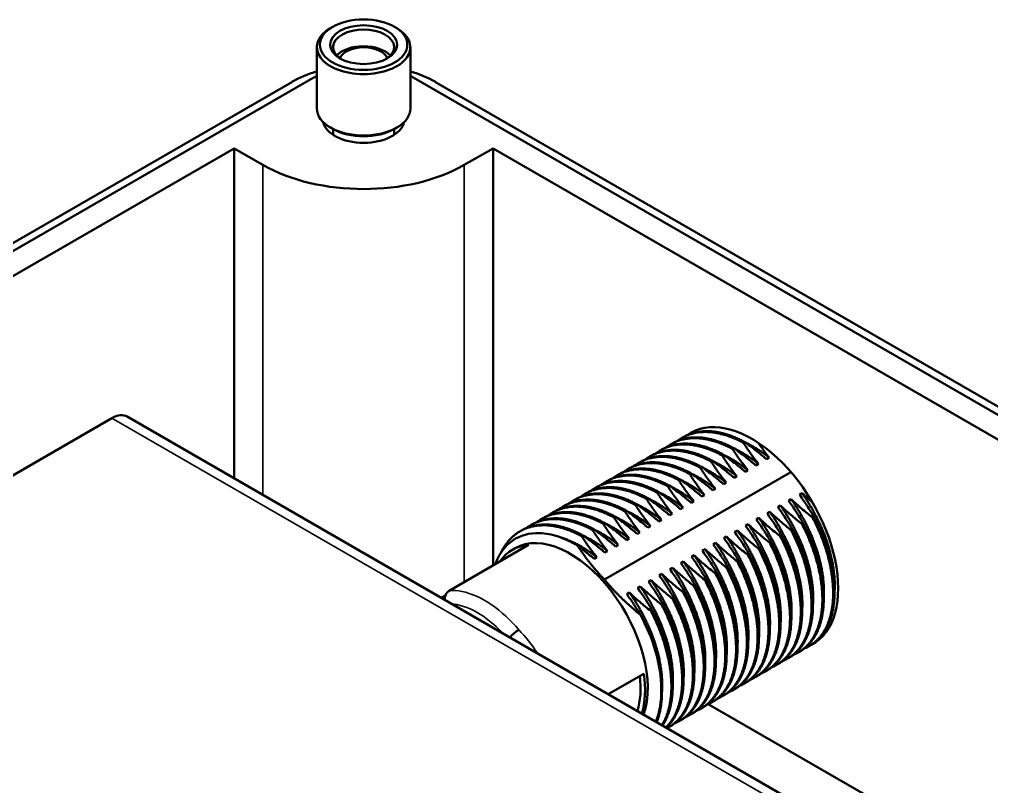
# Model space of a CAD drawing. Header units: millimetres. Extents: x -106 to 841, y -50 to 594.
# Drawn here: x 659.74 to 707.54, y 305.81 to 343.55 of the extents above; entities that cross this region are included whole.
import ezdxf

# ---------------------------------------------------------------- set-up
doc = ezdxf.new("R2010")
doc.units = ezdxf.units.MM
doc.layers.add('Visible (ISO)', color=7, linetype='Continuous', lineweight=50)
doc.layers.add('Visible Narrow (ISO)', color=7, linetype='Continuous', lineweight=35)

msp = doc.modelspace()

# ---------------------------------------------------------------- linework, layer by layer
at = {"layer": 'Visible (ISO)'}
for p, q in [((675.14, 343.188), (675.034, 343.127)), ((678.18, 343.188), (678.287, 343.127)), ((674.36, 342.188), (674.36, 339.167)), ((678.96, 342.188), (678.96, 339.167)), ((673.125, 340.473), (649.649, 326.92)), ((674.185, 340.677), (650.71, 327.124)), ((737.544, 306.955), (679.135, 340.677)), ((737.906, 307.154), (680.196, 340.473)), ((675.14, 338.167), (675.034, 338.228)), ((675.16, 337.872), (675.16, 338.155)), ((678.16, 337.872), (678.16, 338.155)), ((678.18, 338.167), (678.287, 338.228)), ((651.771, 326.511), (670.296, 337.207)), ((670.296, 337.207), (671.71, 336.391)), ((670.296, 337.207), (670.296, 320.976)), ((681.61, 336.391), (683.024, 337.207)), ((683.024, 337.207), (736.764, 306.18)), ((683.024, 337.207), (683.024, 316.69)), ((664.286, 323.939), (606.657, 290.667)), ((665.036, 324.014), (714.533, 295.436)), ((691.842, 322.69), (691.776, 322.652)), ((692.372, 322.997), (692.306, 322.958)), ((695.335, 322.72), (695.402, 322.758)), ((691.312, 322.384), (691.245, 322.346)), ((694.805, 322.414), (694.871, 322.452)), ((690.251, 321.772), (690.185, 321.734)), ((690.781, 322.078), (690.715, 322.04)), ((693.744, 321.801), (693.811, 321.84)), ((694.275, 322.107), (694.341, 322.146)), ((696.608, 321.99), (696.475, 321.914)), ((688.503, 315.991), (697.669, 321.283)), ((689.721, 321.466), (689.654, 321.427)), ((692.684, 321.189), (692.75, 321.227)), ((693.214, 321.495), (693.28, 321.533)), ((695.547, 321.378), (695.414, 321.301)), ((696.077, 321.684), (695.945, 321.608)), ((688.66, 320.853), (688.594, 320.815)), ((689.19, 321.159), (689.124, 321.121)), ((692.153, 320.883), (692.22, 320.921)), ((694.486, 320.766), (694.354, 320.689)), ((695.017, 321.072), (694.884, 320.995)), ((688.13, 320.547), (688.064, 320.509)), ((691.093, 320.27), (691.159, 320.309)), ((691.623, 320.577), (691.689, 320.615)), ((693.956, 320.459), (693.823, 320.383)), ((687.069, 319.935), (687.003, 319.896)), ((687.599, 320.241), (687.533, 320.203)), ((690.562, 319.964), (690.629, 320.002)), ((692.895, 319.847), (692.763, 319.77)), ((693.426, 320.153), (693.293, 320.077)), ((697.557, 319.865), (697.689, 319.942)), ((698.087, 320.172), (698.22, 320.248)), ((686.008, 319.322), (685.942, 319.284)), ((686.539, 319.629), (686.473, 319.59)), ((689.502, 319.352), (689.568, 319.39)), ((690.032, 319.658), (690.098, 319.696)), ((692.365, 319.541), (692.232, 319.464)), ((696.496, 319.253), (696.629, 319.33)), ((697.027, 319.559), (697.159, 319.636)), ((685.478, 319.016), (685.412, 318.978)), ((688.971, 319.046), (689.038, 319.084)), ((691.304, 318.928), (691.172, 318.852)), ((691.835, 319.235), (691.702, 319.158)), ((695.966, 318.947), (696.098, 319.023)), ((698.801, 319.082), (698.734, 319.044)), ((684.417, 318.404), (684.351, 318.366)), ((684.948, 318.71), (684.882, 318.672)), ((687.911, 318.433), (687.977, 318.472)), ((688.441, 318.739), (688.507, 318.778)), ((690.774, 318.622), (690.641, 318.546)), ((694.905, 318.335), (695.038, 318.411)), ((695.436, 318.641), (695.568, 318.717)), ((697.74, 318.47), (697.674, 318.431)), ((698.27, 318.776), (698.204, 318.737)), ((687.38, 318.127), (687.447, 318.165)), ((689.713, 318.01), (689.581, 317.933)), ((690.244, 318.316), (690.111, 318.24)), ((694.375, 318.028), (694.507, 318.105)), ((697.21, 318.163), (697.143, 318.125)), ((684.768, 317.697), (680.869, 315.446)), ((684.11, 317.533), (683.985, 317.461)), ((688.653, 317.397), (688.52, 317.321)), ((689.183, 317.704), (689.05, 317.627)), ((693.314, 317.416), (693.447, 317.493)), ((693.845, 317.722), (693.977, 317.799)), ((696.149, 317.551), (696.083, 317.513)), ((696.679, 317.857), (696.613, 317.819)), ((688.122, 317.091), (687.99, 317.015)), ((692.784, 317.11), (692.917, 317.186)), ((695.088, 316.939), (695.022, 316.9)), ((695.619, 317.245), (695.552, 317.207)), ((691.723, 316.497), (691.856, 316.574)), ((692.254, 316.804), (692.386, 316.88)), ((694.558, 316.632), (694.492, 316.594)), ((690.663, 315.885), (690.795, 315.962)), ((691.193, 316.191), (691.326, 316.268)), ((693.497, 316.02), (693.431, 315.982)), ((694.028, 316.326), (693.961, 316.288)), ((690.132, 315.579), (690.265, 315.655)), ((692.967, 315.714), (692.901, 315.676)), ((680.683, 315.209), (680.485, 315.094)), ((681.102, 315.45), (681.102, 315.45)), ((681.865, 315.309), (681.865, 315.309)), ((689.602, 315.273), (689.735, 315.349)), ((691.906, 315.102), (691.84, 315.063)), ((692.437, 315.408), (692.37, 315.369)), ((691.376, 314.795), (691.31, 314.757)), ((690.846, 314.489), (690.779, 314.451)), ((698.638, 312.757), (698.571, 312.719)), ((697.577, 312.145), (697.511, 312.107)), ((698.107, 312.451), (698.041, 312.413)), ((697.047, 311.839), (696.98, 311.801)), ((688.693, 310.355), (690.431, 311.358)), ((695.986, 311.226), (695.92, 311.188)), ((696.516, 311.533), (696.45, 311.494)), ((695.456, 310.92), (695.389, 310.882)), ((694.395, 310.308), (694.329, 310.27)), ((694.925, 310.614), (694.859, 310.576)), ((693.608, 309.868), (710.62, 300.046)), ((693.865, 310.002), (693.798, 309.963)), ((692.804, 309.389), (692.738, 309.351)), ((693.334, 309.696), (693.268, 309.657)), ((692.274, 309.083), (692.207, 309.045)), ((691.743, 308.777), (691.677, 308.739))]:
    msp.add_line(p, q, dxfattribs=at)
for major_axis in [(2.15, 0), (-1.65, 0)]:
    msp.add_ellipse((676.66, 342.31), major_axis=major_axis, ratio=0.57735, dxfattribs=at)
for centre, major_axis, ratio, start_param, end_param in [((676.66, 342.188), (-2.3, 0), 0.57735, 5.497787, 10.210176), ((676.66, 342.188), (-1.5, 0), 0.57735, 2.405022, 7.019756), ((676.66, 341.369), (-1.5, 0), 0.57735, 3.634274, 5.790504), ((676.66, 341.494), (-1.193, 0), 0.57735, 3.359037, 6.065741), ((676.66, 338.432), (-5, 0), 0.57735, 5.190384, 5.497787), ((676.66, 338.432), (-5, 0), 0.57735, 3.926991, 4.234394), ((676.66, 339.249), (-3.5, 0), 0.57735, 5.429411, 5.497787), ((676.66, 339.249), (-3.5, 0), 0.57735, 3.926991, 3.995367), ((676.66, 339.167), (2.3, 0), 0.57735, 3.141593, 6.283185), ((676.66, 338.636), (2, 0), 0.57735, 3.262914, 6.161864), ((676.66, 339.044), (2.15, 0), 0.57735, 3.926991, 5.497787), ((676.66, 339.249), (7, 0), 0.57735, 3.926991, 5.497787), ((664.286, 322.714), (0.75, 1.299), 0.57735, 0, 0.785398), ((695.752, 318.02), (-3, 5.196), 0.57735, 3.122232, 6.345599), ((686.81, 312.857), (-2.7, 4.677), 0.57735, 3.600427, 6.283185), ((686.56, 312.712), (2.514, -4.782), 0.567064, 2.899704, 3.428326), ((685.362, 312.021), (-2.142, 3.71), 0.57735, 0.385488, 0.385541), ((687.09, 312.896), (-3.046, 5.125), 0.577207, 4.310277, 4.635018), ((684.143, 313.239), (0.373, 0.333), 0.277264, 0.926378, 2.147044), ((687.055, 312.998), (3, -5.196), 0.57735, 0.431618, 1.159414), ((686.56, 312.712), (-2.73, 4.311), 0.586392, 3.593118, 4.032992), ((686.56, 312.712), (-2.89, 4.565), 0.586392, 3.608928, 4.075036)]:
    msp.add_ellipse(centre, major_axis=major_axis, ratio=ratio, start_param=start_param, end_param=end_param, dxfattribs=at)
for points, weights, knots in [([(695.335, 322.72), (694.597, 323.122), (693.902, 323.223), (692.832, 323.379), (692.083, 322.81)], [0.962660741352, 0.967178132478, 1, 0.950312217035, 0.9654920277], [0.315039361, 0.315039361, 0.315039361, 0.316964286, 0.316964286, 0.319878357, 0.319878357, 0.319878357]), ([(695.402, 322.758), (694.663, 323.16), (693.969, 323.262), (693.061, 323.394), (692.372, 322.997)], [0.962660741352, 0.967178132478, 1, 0.957524256816, 0.962452025947], [0.279325075, 0.279325075, 0.279325075, 0.28125, 0.28125, 0.283741102, 0.283741102, 0.283741102]), ([(694.341, 322.146), (693.602, 322.548), (692.908, 322.649), (692, 322.782), (691.312, 322.384)], [0.962660741352, 0.967178132478, 1, 0.957524256816, 0.962452025947], [0.350753646, 0.350753646, 0.350753646, 0.352678571, 0.352678571, 0.355169673, 0.355169673, 0.355169673]), ([(694.805, 322.414), (694.066, 322.816), (693.372, 322.917), (692.302, 323.073), (691.552, 322.503)], [0.962660741352, 0.967178132478, 1, 0.950312217035, 0.9654920277], [0.350753646, 0.350753646, 0.350753646, 0.352678571, 0.352678571, 0.355592643, 0.355592643, 0.355592643]), ([(694.871, 322.452), (694.133, 322.854), (693.438, 322.955), (692.53, 323.088), (691.842, 322.69)], [0.962660741352, 0.967178132478, 1, 0.957524256816, 0.962452025947], [0.315039361, 0.315039361, 0.315039361, 0.316964286, 0.316964286, 0.319455388, 0.319455388, 0.319455388]), ([(693.744, 321.801), (693.006, 322.203), (692.311, 322.305), (691.241, 322.461), (690.492, 321.891)], [0.962660741352, 0.967178132478, 1, 0.950312217035, 0.9654920277], [0.422182218, 0.422182218, 0.422182218, 0.424107143, 0.424107143, 0.427021214, 0.427021214, 0.427021214]), ([(693.811, 321.84), (693.072, 322.242), (692.378, 322.343), (691.47, 322.475), (690.781, 322.078)], [0.962660741352, 0.967178132478, 1, 0.957524256816, 0.962452025947], [0.386467932, 0.386467932, 0.386467932, 0.388392857, 0.388392857, 0.390883959, 0.390883959, 0.390883959]), ([(694.275, 322.107), (693.536, 322.51), (692.842, 322.611), (691.772, 322.767), (691.022, 322.197)], [0.962660741352, 0.967178132478, 1, 0.950312217035, 0.9654920277], [0.386467932, 0.386467932, 0.386467932, 0.388392857, 0.388392857, 0.391306928, 0.391306928, 0.391306928]), ([(692.684, 321.189), (691.945, 321.591), (691.251, 321.692), (690.181, 321.848), (689.431, 321.279)], [0.962660741352, 0.967178132478, 1, 0.950312217035, 0.9654920277], [0.493610789, 0.493610789, 0.493610789, 0.495535714, 0.495535714, 0.498449785, 0.498449785, 0.498449785]), ([(692.75, 321.227), (692.011, 321.629), (691.317, 321.731), (690.409, 321.863), (689.721, 321.466)], [0.962660741352, 0.967178132478, 1, 0.957524256816, 0.962452025947], [0.457896504, 0.457896504, 0.457896504, 0.459821429, 0.459821429, 0.462312531, 0.462312531, 0.462312531]), ([(693.214, 321.495), (692.475, 321.897), (691.781, 321.999), (690.711, 322.155), (689.961, 321.585)], [0.962660741352, 0.967178132478, 1, 0.950312217035, 0.9654920277], [0.457896504, 0.457896504, 0.457896504, 0.459821429, 0.459821429, 0.4627355, 0.4627355, 0.4627355]), ([(693.28, 321.533), (692.542, 321.936), (691.847, 322.037), (690.939, 322.169), (690.251, 321.772)], [0.962660741352, 0.967178132478, 1, 0.957524256816, 0.962452025947], [0.422182218, 0.422182218, 0.422182218, 0.424107143, 0.424107143, 0.426598245, 0.426598245, 0.426598245]), ([(692.153, 320.883), (691.415, 321.285), (690.72, 321.386), (689.65, 321.542), (688.901, 320.973)], [0.962660741352, 0.967178132478, 1, 0.950312217035, 0.9654920277], [0.529325075, 0.529325075, 0.529325075, 0.53125, 0.53125, 0.534164071, 0.534164071, 0.534164071]), ([(692.22, 320.921), (691.481, 321.323), (690.787, 321.424), (689.879, 321.557), (689.19, 321.159)], [0.962660741352, 0.967178132478, 1, 0.957524256816, 0.962452025947], [0.493610789, 0.493610789, 0.493610789, 0.495535714, 0.495535714, 0.498026816, 0.498026816, 0.498026816]), ([(691.093, 320.27), (690.354, 320.673), (689.66, 320.774), (688.59, 320.93), (687.84, 320.36)], [0.962660741352, 0.967178132478, 1, 0.950312217035, 0.9654920277], [0.600753646, 0.600753646, 0.600753646, 0.602678571, 0.602678571, 0.605592643, 0.605592643, 0.605592643]), ([(691.159, 320.309), (690.42, 320.711), (689.726, 320.812), (688.818, 320.945), (688.13, 320.547)], [0.962660741352, 0.967178132478, 1, 0.957524256816, 0.962452025947], [0.565039361, 0.565039361, 0.565039361, 0.566964286, 0.566964286, 0.569455388, 0.569455388, 0.569455388]), ([(691.623, 320.577), (690.884, 320.979), (690.19, 321.08), (689.12, 321.236), (688.37, 320.666)], [0.962660741352, 0.967178132478, 1, 0.950312217035, 0.9654920277], [0.565039361, 0.565039361, 0.565039361, 0.566964286, 0.566964286, 0.569878357, 0.569878357, 0.569878357]), ([(691.689, 320.615), (690.951, 321.017), (690.256, 321.118), (689.348, 321.251), (688.66, 320.853)], [0.962660741352, 0.967178132478, 1, 0.957524256816, 0.962452025947], [0.529325075, 0.529325075, 0.529325075, 0.53125, 0.53125, 0.533741102, 0.533741102, 0.533741102]), ([(690.562, 319.964), (689.824, 320.366), (689.129, 320.468), (688.059, 320.624), (687.31, 320.054)], [0.962660741352, 0.967178132478, 1, 0.950312217035, 0.9654920277], [0.636467932, 0.636467932, 0.636467932, 0.638392857, 0.638392857, 0.641306928, 0.641306928, 0.641306928]), ([(690.629, 320.002), (689.89, 320.405), (689.196, 320.506), (688.288, 320.638), (687.599, 320.241)], [0.962660741352, 0.967178132478, 1, 0.957524256816, 0.962452025947], [0.600753646, 0.600753646, 0.600753646, 0.602678571, 0.602678571, 0.605169673, 0.605169673, 0.605169673]), ([(689.502, 319.352), (688.763, 319.754), (688.069, 319.855), (686.999, 320.011), (686.249, 319.442)], [0.962660741352, 0.967178132478, 1, 0.950312217035, 0.9654920277], [0.707896504, 0.707896504, 0.707896504, 0.709821429, 0.709821429, 0.7127355, 0.7127355, 0.7127355]), ([(689.568, 319.39), (688.829, 319.792), (688.135, 319.894), (687.227, 320.026), (686.539, 319.629)], [0.962660741352, 0.967178132478, 1, 0.957524256816, 0.962452025947], [0.672182218, 0.672182218, 0.672182218, 0.674107143, 0.674107143, 0.676598245, 0.676598245, 0.676598245]), ([(690.032, 319.658), (689.293, 320.06), (688.599, 320.161), (687.529, 320.318), (686.779, 319.748)], [0.962660741352, 0.967178132478, 1, 0.950312217035, 0.9654920277], [0.672182218, 0.672182218, 0.672182218, 0.674107143, 0.674107143, 0.677021214, 0.677021214, 0.677021214]), ([(690.098, 319.696), (689.36, 320.098), (688.665, 320.2), (687.757, 320.332), (687.069, 319.935)], [0.962660741352, 0.967178132478, 1, 0.957524256816, 0.962452025947], [0.636467932, 0.636467932, 0.636467932, 0.638392857, 0.638392857, 0.640883959, 0.640883959, 0.640883959]), ([(699.284, 315.068), (699.352, 316.033), (699.031, 317.168), (698.618, 318.623), (697.689, 319.942)], [0.962577394187, 0.957013482857, 1, 0.945548623307, 0.968998828714], [0.305514657, 0.305514657, 0.305514657, 0.308035714, 0.308035714, 0.311229159, 0.311229159, 0.311229159]), ([(699.815, 315.374), (699.882, 316.339), (699.561, 317.474), (699.149, 318.929), (698.22, 320.248)], [0.962577394187, 0.957013482857, 1, 0.945548623307, 0.968998828714], [0.269800371, 0.269800371, 0.269800371, 0.272321429, 0.272321429, 0.275514873, 0.275514873, 0.275514873]), ([(688.507, 318.778), (687.769, 319.18), (687.074, 319.281), (686.166, 319.414), (685.478, 319.016)], [0.962660741352, 0.967178132478, 1, 0.957524256816, 0.962452025947], [0.743610789, 0.743610789, 0.743610789, 0.745535714, 0.745535714, 0.748026816, 0.748026816, 0.748026816]), ([(688.971, 319.046), (688.233, 319.448), (687.538, 319.549), (686.468, 319.705), (685.719, 319.135)], [0.962660741352, 0.967178132478, 1, 0.950312217035, 0.9654920277], [0.743610789, 0.743610789, 0.743610789, 0.745535714, 0.745535714, 0.748449785, 0.748449785, 0.748449785]), ([(689.038, 319.084), (688.299, 319.486), (687.605, 319.587), (686.697, 319.72), (686.008, 319.322)], [0.962660741352, 0.967178132478, 1, 0.957524256816, 0.962452025947], [0.707896504, 0.707896504, 0.707896504, 0.709821429, 0.709821429, 0.712312531, 0.712312531, 0.712312531]), ([(698.224, 314.456), (698.291, 315.421), (697.97, 316.556), (697.558, 318.01), (696.629, 319.33)], [0.962577394187, 0.957013482857, 1, 0.945548623307, 0.968998828714], [0.376943228, 0.376943228, 0.376943228, 0.379464286, 0.379464286, 0.38265773, 0.38265773, 0.38265773]), ([(698.754, 314.762), (698.822, 315.727), (698.5, 316.862), (698.088, 318.317), (697.159, 319.636)], [0.962577394187, 0.957013482857, 1, 0.945548623307, 0.968998828714], [0.341228942, 0.341228942, 0.341228942, 0.34375, 0.34375, 0.346943445, 0.346943445, 0.346943445]), ([(687.911, 318.433), (687.172, 318.835), (686.478, 318.937), (685.408, 319.093), (684.658, 318.523)], [0.962660741352, 0.967178132478, 1, 0.950312217035, 0.9654920277], [0.815039361, 0.815039361, 0.815039361, 0.816964286, 0.816964286, 0.819878357, 0.819878357, 0.819878357]), ([(687.977, 318.472), (687.238, 318.874), (686.544, 318.975), (685.636, 319.107), (684.948, 318.71)], [0.962660741352, 0.967178132478, 1, 0.957524256816, 0.962452025947], [0.779325075, 0.779325075, 0.779325075, 0.78125, 0.78125, 0.783741102, 0.783741102, 0.783741102]), ([(688.441, 318.739), (687.702, 319.142), (687.008, 319.243), (685.938, 319.399), (685.188, 318.829)], [0.962660741352, 0.967178132478, 1, 0.950312217035, 0.9654920277], [0.779325075, 0.779325075, 0.779325075, 0.78125, 0.78125, 0.784164071, 0.784164071, 0.784164071]), ([(697.694, 314.15), (697.761, 315.115), (697.44, 316.249), (697.027, 317.704), (696.098, 319.023)], [0.962577394187, 0.957013482857, 1, 0.945548623307, 0.968998828714], [0.412657514, 0.412657514, 0.412657514, 0.415178571, 0.415178571, 0.418372016, 0.418372016, 0.418372016]), ([(698.33, 312.602), (699.01, 312.875), (699.383, 313.6), (700.096, 314.986), (699.466, 317.22), (699.207, 318.14), (698.734, 319.044)], [0.962210928022, 0.958727215832, 1, 0.923879532511, 1, 0.967178132478, 0.962660741352], [0.301150877, 0.301150877, 0.301150877, 0.303571429, 0.303571429, 0.308035714, 0.308035714, 0.309960639, 0.309960639, 0.309960639]), ([(698.638, 312.757), (699.148, 313.052), (699.449, 313.638), (700.163, 315.024), (699.533, 317.259), (699.273, 318.179), (698.801, 319.082)], [0.962452025947, 0.966355275695, 1, 0.923879532511, 1, 0.967178132478, 0.962660741352], [0.265883959, 0.265883959, 0.265883959, 0.267857143, 0.267857143, 0.272321429, 0.272321429, 0.274246354, 0.274246354, 0.274246354]), ([(687.38, 318.127), (686.642, 318.529), (685.947, 318.631), (684.261, 318.876), (683.481, 317.451), (683.442, 317.38), (683.406, 317.305)], [0.962660741352, 0.967178132478, 1, 0.923879532511, 1, 0.995880319119, 0.992206556954], [0.850753646, 0.850753646, 0.850753646, 0.852678571, 0.852678571, 0.857142857, 0.857142857, 0.857384467, 0.857384467, 0.857384467]), ([(687.447, 318.165), (686.708, 318.568), (686.014, 318.669), (685.106, 318.801), (684.417, 318.404)], [0.962660741352, 0.967178132478, 1, 0.957524256816, 0.962452025947], [0.815039361, 0.815039361, 0.815039361, 0.816964286, 0.816964286, 0.819455388, 0.819455388, 0.819455388]), ([(696.633, 313.537), (696.7, 314.502), (696.379, 315.637), (695.967, 317.092), (695.038, 318.411)], [0.962577394187, 0.957013482857, 1, 0.945548623307, 0.968998828714], [0.484086085, 0.484086085, 0.484086085, 0.486607143, 0.486607143, 0.489800588, 0.489800588, 0.489800588]), ([(697.163, 313.843), (697.231, 314.808), (696.909, 315.943), (696.497, 317.398), (695.568, 318.717)], [0.962577394187, 0.957013482857, 1, 0.945548623307, 0.968998828714], [0.448371799, 0.448371799, 0.448371799, 0.450892857, 0.450892857, 0.454086302, 0.454086302, 0.454086302]), ([(697.269, 311.989), (697.949, 312.263), (698.322, 312.987), (699.036, 314.374), (698.406, 316.608), (698.146, 317.528), (697.674, 318.431)], [0.962210928022, 0.958727215832, 1, 0.923879532511, 1, 0.967178132478, 0.962660741352], [0.372579449, 0.372579449, 0.372579449, 0.375, 0.375, 0.379464286, 0.379464286, 0.381389211, 0.381389211, 0.381389211]), ([(697.577, 312.145), (698.087, 312.439), (698.388, 313.025), (699.102, 314.412), (698.472, 316.646), (698.212, 317.566), (697.74, 318.47)], [0.962452025947, 0.966355275695, 1, 0.923879532511, 1, 0.967178132478, 0.962660741352], [0.337312531, 0.337312531, 0.337312531, 0.339285714, 0.339285714, 0.34375, 0.34375, 0.345674925, 0.345674925, 0.345674925]), ([(697.799, 312.295), (698.48, 312.569), (698.852, 313.293), (699.566, 314.68), (698.936, 316.914), (698.676, 317.834), (698.204, 318.737)], [0.962210928022, 0.958727215832, 1, 0.923879532511, 1, 0.967178132478, 0.962660741352], [0.336865163, 0.336865163, 0.336865163, 0.339285714, 0.339285714, 0.34375, 0.34375, 0.345674925, 0.345674925, 0.345674925]), ([(698.107, 312.451), (698.617, 312.746), (698.919, 313.332), (699.632, 314.718), (699.002, 316.952), (698.743, 317.873), (698.27, 318.776)], [0.962452025947, 0.966355275695, 1, 0.923879532511, 1, 0.967178132478, 0.962660741352], [0.301598245, 0.301598245, 0.301598245, 0.303571429, 0.303571429, 0.308035714, 0.308035714, 0.309960639, 0.309960639, 0.309960639]), ([(696.103, 313.231), (696.17, 314.196), (695.849, 315.331), (695.436, 316.786), (694.507, 318.105)], [0.962577394187, 0.957013482857, 1, 0.945548623307, 0.968998828714], [0.519800371, 0.519800371, 0.519800371, 0.522321429, 0.522321429, 0.525514873, 0.525514873, 0.525514873]), ([(696.739, 311.683), (697.419, 311.956), (697.792, 312.681), (698.505, 314.068), (697.875, 316.302), (697.616, 317.222), (697.143, 318.125)], [0.962210928022, 0.958727215832, 1, 0.923879532511, 1, 0.967178132478, 0.962660741352], [0.408293734, 0.408293734, 0.408293734, 0.410714286, 0.410714286, 0.415178571, 0.415178571, 0.417103496, 0.417103496, 0.417103496]), ([(697.047, 311.839), (697.557, 312.133), (697.858, 312.719), (698.572, 314.106), (697.942, 316.34), (697.682, 317.26), (697.21, 318.163)], [0.962452025947, 0.966355275695, 1, 0.923879532511, 1, 0.967178132478, 0.962660741352], [0.373026816, 0.373026816, 0.373026816, 0.375, 0.375, 0.379464286, 0.379464286, 0.381389211, 0.381389211, 0.381389211]), ([(695.042, 312.619), (695.109, 313.584), (694.788, 314.718), (694.376, 316.173), (693.447, 317.493)], [0.962577394187, 0.957013482857, 1, 0.945548623307, 0.968998828714], [0.591228942, 0.591228942, 0.591228942, 0.59375, 0.59375, 0.596943445, 0.596943445, 0.596943445]), ([(695.572, 312.925), (695.64, 313.89), (695.318, 315.025), (694.906, 316.48), (693.977, 317.799)], [0.962577394187, 0.957013482857, 1, 0.945548623307, 0.968998828714], [0.555514657, 0.555514657, 0.555514657, 0.558035714, 0.558035714, 0.561229159, 0.561229159, 0.561229159]), ([(695.678, 311.071), (696.358, 311.344), (696.731, 312.069), (697.445, 313.455), (696.815, 315.689), (696.555, 316.61), (696.083, 317.513)], [0.962210928022, 0.958727215832, 1, 0.923879532511, 1, 0.967178132478, 0.962660741352], [0.479722306, 0.479722306, 0.479722306, 0.482142857, 0.482142857, 0.486607143, 0.486607143, 0.488532068, 0.488532068, 0.488532068]), ([(695.986, 311.226), (696.496, 311.521), (696.797, 312.107), (697.511, 313.494), (696.881, 315.728), (696.621, 316.648), (696.149, 317.551)], [0.962452025947, 0.966355275695, 1, 0.923879532511, 1, 0.967178132478, 0.962660741352], [0.444455388, 0.444455388, 0.444455388, 0.446428571, 0.446428571, 0.450892857, 0.450892857, 0.452817782, 0.452817782, 0.452817782]), ([(696.208, 311.377), (696.889, 311.65), (697.261, 312.375), (697.975, 313.761), (697.345, 315.996), (697.085, 316.916), (696.613, 317.819)], [0.962210928022, 0.958727215832, 1, 0.923879532511, 1, 0.967178132478, 0.962660741352], [0.44400802, 0.44400802, 0.44400802, 0.446428571, 0.446428571, 0.450892857, 0.450892857, 0.452817782, 0.452817782, 0.452817782]), ([(696.516, 311.533), (697.026, 311.827), (697.328, 312.413), (698.041, 313.8), (697.411, 316.034), (697.152, 316.954), (696.679, 317.857)], [0.962452025947, 0.966355275695, 1, 0.923879532511, 1, 0.967178132478, 0.962660741352], [0.408741102, 0.408741102, 0.408741102, 0.410714286, 0.410714286, 0.415178571, 0.415178571, 0.417103496, 0.417103496, 0.417103496]), ([(694.512, 312.312), (694.579, 313.277), (694.258, 314.412), (693.845, 315.867), (692.917, 317.186)], [0.962577394187, 0.957013482857, 1, 0.945548623307, 0.968998828714], [0.626943228, 0.626943228, 0.626943228, 0.629464286, 0.629464286, 0.63265773, 0.63265773, 0.63265773]), ([(694.925, 310.614), (695.435, 310.909), (695.737, 311.494), (696.45, 312.881), (695.82, 315.115), (695.561, 316.035), (695.088, 316.939)], [0.962452025947, 0.966355275695, 1, 0.923879532511, 1, 0.967178132478, 0.962660741352], [0.515883959, 0.515883959, 0.515883959, 0.517857143, 0.517857143, 0.522321429, 0.522321429, 0.524246354, 0.524246354, 0.524246354]), ([(695.148, 310.765), (695.828, 311.038), (696.201, 311.762), (696.914, 313.149), (696.284, 315.383), (696.025, 316.303), (695.552, 317.207)], [0.962210928022, 0.958727215832, 1, 0.923879532511, 1, 0.967178132478, 0.962660741352], [0.515436592, 0.515436592, 0.515436592, 0.517857143, 0.517857143, 0.522321429, 0.522321429, 0.524246354, 0.524246354, 0.524246354]), ([(695.456, 310.92), (695.966, 311.215), (696.267, 311.801), (696.981, 313.187), (696.351, 315.421), (696.091, 316.342), (695.619, 317.245)], [0.962452025947, 0.966355275695, 1, 0.923879532511, 1, 0.967178132478, 0.962660741352], [0.480169673, 0.480169673, 0.480169673, 0.482142857, 0.482142857, 0.486607143, 0.486607143, 0.488532068, 0.488532068, 0.488532068]), ([(693.451, 311.7), (693.518, 312.665), (693.197, 313.8), (692.785, 315.255), (691.856, 316.574)], [0.962577394187, 0.957013482857, 1, 0.945548623307, 0.968998828714], [0.698371799, 0.698371799, 0.698371799, 0.700892857, 0.700892857, 0.704086302, 0.704086302, 0.704086302]), ([(693.981, 312.006), (694.049, 312.971), (693.727, 314.106), (693.315, 315.561), (692.386, 316.88)], [0.962577394187, 0.957013482857, 1, 0.945548623307, 0.968998828714], [0.662657514, 0.662657514, 0.662657514, 0.665178571, 0.665178571, 0.668372016, 0.668372016, 0.668372016]), ([(694.087, 310.152), (694.767, 310.425), (695.14, 311.15), (695.854, 312.537), (695.224, 314.771), (694.964, 315.691), (694.492, 316.594)], [0.962210928022, 0.958727215832, 1, 0.923879532511, 1, 0.967178132478, 0.962660741352], [0.586865163, 0.586865163, 0.586865163, 0.589285714, 0.589285714, 0.59375, 0.59375, 0.595674925, 0.595674925, 0.595674925]), ([(694.395, 310.308), (694.905, 310.602), (695.206, 311.188), (695.92, 312.575), (695.29, 314.809), (695.03, 315.729), (694.558, 316.632)], [0.962452025947, 0.966355275695, 1, 0.923879532511, 1, 0.967178132478, 0.962660741352], [0.551598245, 0.551598245, 0.551598245, 0.553571429, 0.553571429, 0.558035714, 0.558035714, 0.559960639, 0.559960639, 0.559960639]), ([(694.617, 310.458), (695.298, 310.732), (695.67, 311.456), (696.384, 312.843), (695.754, 315.077), (695.494, 315.997), (695.022, 316.9)], [0.962210928022, 0.958727215832, 1, 0.923879532511, 1, 0.967178132478, 0.962660741352], [0.551150877, 0.551150877, 0.551150877, 0.553571429, 0.553571429, 0.558035714, 0.558035714, 0.559960639, 0.559960639, 0.559960639]), ([(692.39, 311.088), (692.458, 312.053), (692.136, 313.187), (691.724, 314.642), (690.795, 315.962)], [0.962577394187, 0.957013482857, 1, 0.945548623307, 0.968998828714], [0.769800371, 0.769800371, 0.769800371, 0.772321429, 0.772321429, 0.775514873, 0.775514873, 0.775514873]), ([(692.921, 311.394), (692.988, 312.359), (692.667, 313.494), (692.254, 314.949), (691.326, 316.268)], [0.962577394187, 0.957013482857, 1, 0.945548623307, 0.968998828714], [0.734086085, 0.734086085, 0.734086085, 0.736607143, 0.736607143, 0.739800588, 0.739800588, 0.739800588]), ([(693.026, 309.54), (693.707, 309.813), (694.079, 310.538), (694.793, 311.924), (694.163, 314.158), (693.903, 315.079), (693.431, 315.982)], [0.962210928022, 0.958727215832, 1, 0.923879532511, 1, 0.967178132478, 0.962660741352], [0.658293734, 0.658293734, 0.658293734, 0.660714286, 0.660714286, 0.665178571, 0.665178571, 0.667103496, 0.667103496, 0.667103496]), ([(693.334, 309.696), (693.844, 309.99), (694.146, 310.576), (694.859, 311.963), (694.229, 314.197), (693.97, 315.117), (693.497, 316.02)], [0.962452025947, 0.966355275695, 1, 0.923879532511, 1, 0.967178132478, 0.962660741352], [0.623026816, 0.623026816, 0.623026816, 0.625, 0.625, 0.629464286, 0.629464286, 0.631389211, 0.631389211, 0.631389211]), ([(693.557, 309.846), (694.237, 310.119), (694.61, 310.844), (695.323, 312.231), (694.693, 314.465), (694.434, 315.385), (693.961, 316.288)], [0.962210928022, 0.958727215832, 1, 0.923879532511, 1, 0.967178132478, 0.962660741352], [0.622579449, 0.622579449, 0.622579449, 0.625, 0.625, 0.629464286, 0.629464286, 0.631389211, 0.631389211, 0.631389211]), ([(693.865, 310.002), (694.375, 310.296), (694.676, 310.882), (695.39, 312.269), (694.76, 314.503), (694.5, 315.423), (694.028, 316.326)], [0.962452025947, 0.966355275695, 1, 0.923879532511, 1, 0.967178132478, 0.962660741352], [0.587312531, 0.587312531, 0.587312531, 0.589285714, 0.589285714, 0.59375, 0.59375, 0.595674925, 0.595674925, 0.595674925]), ([(691.86, 310.781), (691.927, 311.746), (691.606, 312.881), (691.194, 314.336), (690.265, 315.655)], [0.962577394187, 0.957013482857, 1, 0.945548623307, 0.968998828714], [0.805514657, 0.805514657, 0.805514657, 0.808035714, 0.808035714, 0.811229159, 0.811229159, 0.811229159]), ([(692.496, 309.234), (693.176, 309.507), (693.549, 310.231), (694.263, 311.618), (693.633, 313.852), (693.373, 314.772), (692.901, 315.676)], [0.962210928022, 0.958727215832, 1, 0.923879532511, 1, 0.967178132478, 0.962660741352], [0.69400802, 0.69400802, 0.69400802, 0.696428571, 0.696428571, 0.700892857, 0.700892857, 0.702817782, 0.702817782, 0.702817782]), ([(692.804, 309.389), (693.314, 309.684), (693.615, 310.27), (694.329, 311.656), (693.699, 313.891), (693.439, 314.811), (692.967, 315.714)], [0.962452025947, 0.966355275695, 1, 0.923879532511, 1, 0.967178132478, 0.962660741352], [0.658741102, 0.658741102, 0.658741102, 0.660714286, 0.660714286, 0.665178571, 0.665178571, 0.667103496, 0.667103496, 0.667103496]), ([(691.33, 310.475), (691.397, 311.44), (691.076, 312.575), (690.663, 314.03), (689.735, 315.349)], [0.962577394187, 0.957013482857, 1, 0.945548623307, 0.968998828714], [0.841228942, 0.841228942, 0.841228942, 0.84375, 0.84375, 0.846943445, 0.846943445, 0.846943445]), ([(691.582, 308.687), (692.158, 308.977), (692.488, 309.619), (693.202, 311.006), (692.572, 313.24), (692.312, 314.16), (691.84, 315.063)], [0.961986632644, 0.963275335682, 1, 0.923879532511, 1, 0.967178132478, 0.962660741352], [0.765703328, 0.765703328, 0.765703328, 0.767857143, 0.767857143, 0.772321429, 0.772321429, 0.774246354, 0.774246354, 0.774246354]), ([(691.743, 308.777), (692.253, 309.071), (692.555, 309.657), (693.268, 311.044), (692.638, 313.278), (692.379, 314.198), (691.906, 315.102)], [0.962452025947, 0.966355275695, 1, 0.923879532511, 1, 0.967178132478, 0.962660741352], [0.730169673, 0.730169673, 0.730169673, 0.732142857, 0.732142857, 0.736607143, 0.736607143, 0.738532068, 0.738532068, 0.738532068]), ([(691.966, 308.927), (692.646, 309.201), (693.019, 309.925), (693.732, 311.312), (693.102, 313.546), (692.843, 314.466), (692.37, 315.369)], [0.962210928022, 0.958727215832, 1, 0.923879532511, 1, 0.967178132478, 0.962660741352], [0.729722306, 0.729722306, 0.729722306, 0.732142857, 0.732142857, 0.736607143, 0.736607143, 0.738532068, 0.738532068, 0.738532068]), ([(692.274, 309.083), (692.784, 309.378), (693.085, 309.964), (693.799, 311.35), (693.169, 313.584), (692.909, 314.504), (692.437, 315.408)], [0.962452025947, 0.966355275695, 1, 0.923879532511, 1, 0.967178132478, 0.962660741352], [0.694455388, 0.694455388, 0.694455388, 0.696428571, 0.696428571, 0.700892857, 0.700892857, 0.702817782, 0.702817782, 0.702817782]), ([(691.526, 308.72), (691.78, 308.967), (691.958, 309.313), (692.672, 310.7), (692.042, 312.934), (691.782, 313.854), (691.31, 314.757)], [0.970380884891, 0.979863798959, 1, 0.923879532511, 1, 0.967178132478, 0.962660741352], [0.802390488, 0.802390488, 0.802390488, 0.803571429, 0.803571429, 0.808035714, 0.808035714, 0.809960639, 0.809960639, 0.809960639]), ([(691.541, 308.711), (691.829, 308.971), (692.024, 309.351), (692.738, 310.738), (692.108, 312.972), (691.848, 313.892), (691.376, 314.795)], [0.968645016315, 0.977914852627, 1, 0.923879532511, 1, 0.967178132478, 0.962660741352], [0.766561901, 0.766561901, 0.766561901, 0.767857143, 0.767857143, 0.772321429, 0.772321429, 0.774246354, 0.774246354, 0.774246354]), ([(691.33, 308.833), (691.381, 308.917), (691.428, 309.007), (692.141, 310.393), (691.511, 312.627), (691.252, 313.548), (690.779, 314.451)], [0.990090484972, 0.994672363684, 1, 0.923879532511, 1, 0.967178132478, 0.962660741352], [0.838973261, 0.838973261, 0.838973261, 0.839285714, 0.839285714, 0.84375, 0.84375, 0.845674925, 0.845674925, 0.845674925]), ([(691.36, 308.815), (691.432, 308.924), (691.494, 309.045), (692.208, 310.432), (691.578, 312.666), (691.318, 313.586), (690.846, 314.489)], [0.987092914324, 0.992880591954, 1, 0.923879532511, 1, 0.967178132478, 0.962660741352], [0.803153892, 0.803153892, 0.803153892, 0.803571429, 0.803571429, 0.808035714, 0.808035714, 0.809960639, 0.809960639, 0.809960639]), ([(691.074, 308.981), (691.617, 310.341), (691.047, 312.36), (691.026, 312.434), (691.004, 312.508)], [0.987550019182, 0.930719064588, 1, 0.997276051288, 0.994747053995], [0.839686837, 0.839686837, 0.839686837, 0.84375, 0.84375, 0.843909753, 0.843909753, 0.843909753])]:
    msp.add_rational_spline(points, weights, degree=2, knots=knots, dxfattribs=at)
for points, weights in [([(692.794, 323.239), (692.701, 323.182), (692.613, 323.116)], [0.962806349565, 0.963694283419, 0.9654920277]), ([(696.608, 321.99), (696.03, 322.453), (695.441, 322.73)], [0.968998828714, 0.957007306908, 0.965386279919]), ([(696.077, 321.684), (695.5, 322.147), (694.91, 322.424)], [0.968998828714, 0.957007306908, 0.965386279919]), ([(695.017, 321.072), (694.439, 321.535), (693.85, 321.811)], [0.968998828714, 0.957007306908, 0.965386279919]), ([(695.547, 321.378), (694.969, 321.841), (694.38, 322.118)], [0.968998828714, 0.957007306908, 0.965386279919]), ([(694.486, 320.766), (693.909, 321.228), (693.319, 321.505)], [0.968998828714, 0.957007306908, 0.965386279919]), ([(693.426, 320.153), (692.848, 320.616), (692.259, 320.893)], [0.968998828714, 0.957007306908, 0.965386279919]), ([(693.956, 320.459), (693.378, 320.922), (692.789, 321.199)], [0.968998828714, 0.957007306908, 0.965386279919]), ([(692.365, 319.541), (691.787, 320.004), (691.198, 320.281)], [0.968998828714, 0.957007306908, 0.965386279919]), ([(692.895, 319.847), (692.318, 320.31), (691.728, 320.587)], [0.968998828714, 0.957007306908, 0.965386279919]), ([(691.835, 319.235), (691.257, 319.697), (690.668, 319.974)], [0.968998828714, 0.957007306908, 0.965386279919]), ([(690.774, 318.622), (690.196, 319.085), (689.607, 319.362)], [0.968998828714, 0.957007306908, 0.965386279919]), ([(691.304, 318.928), (690.727, 319.391), (690.137, 319.668)], [0.968998828714, 0.957007306908, 0.965386279919]), ([(690.244, 318.316), (689.666, 318.779), (689.077, 319.056)], [0.968998828714, 0.957007306908, 0.965386279919]), ([(689.183, 317.704), (688.606, 318.167), (688.016, 318.443)], [0.968998828714, 0.957007306908, 0.965386279919]), ([(689.713, 318.01), (689.136, 318.473), (688.546, 318.75)], [0.968998828714, 0.957007306908, 0.965386279919]), ([(688.122, 317.091), (687.247, 317.793), (686.372, 318.056)], [0.968998828714, 0.950933484433, 0.979100436003]), ([(688.653, 317.397), (688.075, 317.86), (687.486, 318.137)], [0.968998828714, 0.957007306909, 0.965386279919]), ([(687.175, 317.67), (687.77, 316.75), (688.503, 315.991)], [3.3471257259, 3.47505265239, 3.46289345925]), ([(688.503, 315.991), (689.244, 315.095), (690.275, 314.253)], [3.46497204023, 3.47827698668, 3.32395212452]), ([(698.86, 312.908), (698.892, 312.921), (698.924, 312.935)], [0.962210928022, 0.962044769176, 0.961980426904])]:
    msp.add_rational_spline(points, weights, degree=2, dxfattribs=at)
for points, knots in [([(695.335, 322.72), (695.448, 322.543), (695.566, 322.368), (695.813, 322.023), (695.942, 321.852), (696.077, 321.684)], [-0.1383794, -0.1383794, -0.1383794, -0.1383794, -0.0692014, -0.0692014, 0, 0, 0, 0]), ([(696.475, 321.914), (696.305, 322.062), (696.13, 322.206), (695.771, 322.487), (695.588, 322.624), (695.402, 322.758)], [-0.1392069, -0.1392069, -0.1392069, -0.1392069, -0.0696465, -0.0696465, 0, 0, 0, 0]), ([(696.063, 322.726), (696.114, 322.651), (696.166, 322.576), (696.343, 322.329), (696.472, 322.158), (696.608, 321.99)], [-0.09892465, -0.09892465, -0.09892465, -0.09892465, -0.0692014, -0.0692014, 0, 0, 0, 0]), ([(694.805, 322.414), (694.918, 322.237), (695.035, 322.062), (695.282, 321.716), (695.412, 321.546), (695.547, 321.378)], [-0.1383794, -0.1383794, -0.1383794, -0.1383794, -0.0692014, -0.0692014, 0, 0, 0, 0]), ([(695.945, 321.608), (695.774, 321.756), (695.599, 321.9), (695.241, 322.181), (695.057, 322.318), (694.871, 322.452)], [-0.1392069, -0.1392069, -0.1392069, -0.1392069, -0.0696465, -0.0696465, 0, 0, 0, 0]), ([(693.744, 321.801), (693.857, 321.625), (693.975, 321.45), (694.222, 321.104), (694.351, 320.934), (694.486, 320.766)], [-0.1383794, -0.1383794, -0.1383794, -0.1383794, -0.0692014, -0.0692014, 0, 0, 0, 0]), ([(694.884, 320.995), (694.714, 321.143), (694.539, 321.287), (694.18, 321.569), (693.997, 321.706), (693.811, 321.84)], [-0.1392069, -0.1392069, -0.1392069, -0.1392069, -0.0696465, -0.0696465, 0, 0, 0, 0]), ([(694.275, 322.107), (694.387, 321.931), (694.505, 321.756), (694.752, 321.41), (694.881, 321.24), (695.017, 321.072)], [-0.1383794, -0.1383794, -0.1383794, -0.1383794, -0.0692014, -0.0692014, 0, 0, 0, 0]), ([(695.414, 321.301), (695.244, 321.45), (695.069, 321.593), (694.71, 321.875), (694.527, 322.012), (694.341, 322.146)], [-0.1392069, -0.1392069, -0.1392069, -0.1392069, -0.0696465, -0.0696465, 0, 0, 0, 0]), ([(693.823, 320.383), (693.653, 320.531), (693.478, 320.675), (693.119, 320.956), (692.936, 321.093), (692.75, 321.227)], [-0.1392069, -0.1392069, -0.1392069, -0.1392069, -0.0696465, -0.0696465, 0, 0, 0, 0]), ([(693.214, 321.495), (693.327, 321.319), (693.444, 321.144), (693.692, 320.798), (693.821, 320.627), (693.956, 320.459)], [-0.1383794, -0.1383794, -0.1383794, -0.1383794, -0.0692014, -0.0692014, 0, 0, 0, 0]), ([(694.354, 320.689), (694.183, 320.837), (694.008, 320.981), (693.65, 321.262), (693.466, 321.4), (693.28, 321.533)], [-0.1392069, -0.1392069, -0.1392069, -0.1392069, -0.0696465, -0.0696465, 0, 0, 0, 0]), ([(692.153, 320.883), (692.266, 320.706), (692.384, 320.531), (692.631, 320.185), (692.76, 320.015), (692.895, 319.847)], [-0.1383794, -0.1383794, -0.1383794, -0.1383794, -0.0692014, -0.0692014, 0, 0, 0, 0]), ([(693.293, 320.077), (693.123, 320.225), (692.948, 320.369), (692.589, 320.65), (692.406, 320.787), (692.22, 320.921)], [-0.1392069, -0.1392069, -0.1392069, -0.1392069, -0.0696465, -0.0696465, 0, 0, 0, 0]), ([(692.684, 321.189), (692.796, 321.012), (692.914, 320.838), (693.161, 320.492), (693.29, 320.321), (693.426, 320.153)], [-0.1383794, -0.1383794, -0.1383794, -0.1383794, -0.0692014, -0.0692014, 0, 0, 0, 0]), ([(691.093, 320.27), (691.205, 320.094), (691.323, 319.919), (691.57, 319.573), (691.699, 319.403), (691.835, 319.235)], [-0.1383794, -0.1383794, -0.1383794, -0.1383794, -0.0692014, -0.0692014, 0, 0, 0, 0]), ([(692.232, 319.464), (692.062, 319.612), (691.887, 319.756), (691.528, 320.038), (691.345, 320.175), (691.159, 320.309)], [-0.1392069, -0.1392069, -0.1392069, -0.1392069, -0.0696465, -0.0696465, 0, 0, 0, 0]), ([(691.623, 320.577), (691.736, 320.4), (691.853, 320.225), (692.101, 319.879), (692.23, 319.709), (692.365, 319.541)], [-0.1383794, -0.1383794, -0.1383794, -0.1383794, -0.0692014, -0.0692014, 0, 0, 0, 0]), ([(692.763, 319.77), (692.592, 319.919), (692.417, 320.063), (692.059, 320.344), (691.875, 320.481), (691.689, 320.615)], [-0.1392069, -0.1392069, -0.1392069, -0.1392069, -0.0696465, -0.0696465, 0, 0, 0, 0]), ([(690.562, 319.964), (690.675, 319.788), (690.793, 319.613), (691.04, 319.267), (691.169, 319.097), (691.304, 318.928)], [-0.1383794, -0.1383794, -0.1383794, -0.1383794, -0.0692014, -0.0692014, 0, 0, 0, 0]), ([(691.702, 319.158), (691.532, 319.306), (691.357, 319.45), (690.998, 319.732), (690.815, 319.869), (690.629, 320.002)], [-0.1392069, -0.1392069, -0.1392069, -0.1392069, -0.0696465, -0.0696465, 0, 0, 0, 0]), ([(698.27, 318.776), (698.162, 318.961), (698.049, 319.145), (697.812, 319.509), (697.688, 319.688), (697.557, 319.865)], [-0.1383794, -0.1383794, -0.1383794, -0.1383794, -0.0692014, -0.0692014, 0, 0, 0, 0]), ([(697.689, 319.942), (697.855, 319.785), (698.025, 319.632), (698.374, 319.332), (698.553, 319.186), (698.734, 319.044)], [-0.1392079, -0.1392079, -0.1392079, -0.1392079, -0.0696475, -0.0696475, -0.000001, -0.000001, -0.000001, -0.000001]), ([(698.801, 319.082), (698.693, 319.267), (698.58, 319.451), (698.342, 319.815), (698.218, 319.994), (698.087, 320.172)], [-0.1383794, -0.1383794, -0.1383794, -0.1383794, -0.0692014, -0.0692014, 0, 0, 0, 0]), ([(698.22, 320.248), (698.385, 320.091), (698.556, 319.938), (698.731, 319.788), (698.731, 319.788), (698.732, 319.787)], [-0.13920792, -0.13920792, -0.13920792, -0.13920792, -0.06964747, -0.06964747, -0.06944716, -0.06944716, -0.06944716, -0.06944716]), ([(689.502, 319.352), (689.614, 319.175), (689.732, 319), (689.979, 318.655), (690.108, 318.484), (690.244, 318.316)], [-0.1383794, -0.1383794, -0.1383794, -0.1383794, -0.0692014, -0.0692014, 0, 0, 0, 0]), ([(690.641, 318.546), (690.471, 318.694), (690.296, 318.838), (689.937, 319.119), (689.754, 319.256), (689.568, 319.39)], [-0.1392069, -0.1392069, -0.1392069, -0.1392069, -0.0696465, -0.0696465, 0, 0, 0, 0]), ([(690.032, 319.658), (690.145, 319.481), (690.262, 319.307), (690.51, 318.961), (690.639, 318.79), (690.774, 318.622)], [-0.1383794, -0.1383794, -0.1383794, -0.1383794, -0.0692014, -0.0692014, 0, 0, 0, 0]), ([(691.172, 318.852), (691.001, 319), (690.826, 319.144), (690.468, 319.425), (690.284, 319.562), (690.098, 319.696)], [-0.1392069, -0.1392069, -0.1392069, -0.1392069, -0.0696465, -0.0696465, 0, 0, 0, 0]), ([(696.629, 319.33), (696.794, 319.172), (696.965, 319.019), (697.314, 318.72), (697.492, 318.574), (697.674, 318.431)], [-0.1392079, -0.1392079, -0.1392079, -0.1392079, -0.0696475, -0.0696475, -0.000001, -0.000001, -0.000001, -0.000001]), ([(697.74, 318.47), (697.632, 318.655), (697.519, 318.839), (697.281, 319.203), (697.157, 319.382), (697.027, 319.559)], [-0.1383794, -0.1383794, -0.1383794, -0.1383794, -0.0692014, -0.0692014, 0, 0, 0, 0]), ([(697.159, 319.636), (697.325, 319.479), (697.495, 319.326), (697.844, 319.026), (698.022, 318.88), (698.204, 318.737)], [-0.1392079, -0.1392079, -0.1392079, -0.1392079, -0.0696475, -0.0696475, -0.000001, -0.000001, -0.000001, -0.000001]), ([(688.971, 319.046), (689.084, 318.869), (689.202, 318.694), (689.449, 318.348), (689.578, 318.178), (689.713, 318.01)], [-0.1383794, -0.1383794, -0.1383794, -0.1383794, -0.0692014, -0.0692014, 0, 0, 0, 0]), ([(690.111, 318.24), (689.941, 318.388), (689.766, 318.532), (689.407, 318.813), (689.224, 318.95), (689.038, 319.084)], [-0.1392069, -0.1392069, -0.1392069, -0.1392069, -0.0696465, -0.0696465, 0, 0, 0, 0]), ([(696.679, 317.857), (696.571, 318.043), (696.458, 318.226), (696.221, 318.59), (696.097, 318.77), (695.966, 318.947)], [-0.1383794, -0.1383794, -0.1383794, -0.1383794, -0.0692014, -0.0692014, 0, 0, 0, 0]), ([(696.098, 319.023), (696.264, 318.866), (696.434, 318.713), (696.783, 318.414), (696.962, 318.268), (697.143, 318.125)], [-0.1392079, -0.1392079, -0.1392079, -0.1392079, -0.0696475, -0.0696475, -0.000001, -0.000001, -0.000001, -0.000001]), ([(697.21, 318.163), (697.102, 318.349), (696.989, 318.533), (696.751, 318.897), (696.627, 319.076), (696.496, 319.253)], [-0.1383794, -0.1383794, -0.1383794, -0.1383794, -0.0692014, -0.0692014, 0, 0, 0, 0]), ([(687.911, 318.433), (688.023, 318.257), (688.141, 318.082), (688.388, 317.736), (688.517, 317.566), (688.653, 317.397)], [-0.1383794, -0.1383794, -0.1383794, -0.1383794, -0.0692014, -0.0692014, 0, 0, 0, 0]), ([(689.05, 317.627), (688.88, 317.775), (688.705, 317.919), (688.346, 318.201), (688.163, 318.338), (687.977, 318.472)], [-0.1392069, -0.1392069, -0.1392069, -0.1392069, -0.0696465, -0.0696465, 0, 0, 0, 0]), ([(688.441, 318.739), (688.554, 318.563), (688.671, 318.388), (688.919, 318.042), (689.048, 317.872), (689.183, 317.704)], [-0.1383794, -0.1383794, -0.1383794, -0.1383794, -0.0692014, -0.0692014, 0, 0, 0, 0]), ([(689.581, 317.933), (689.41, 318.081), (689.235, 318.225), (688.877, 318.507), (688.693, 318.644), (688.507, 318.778)], [-0.1392069, -0.1392069, -0.1392069, -0.1392069, -0.0696465, -0.0696465, 0, 0, 0, 0]), ([(695.038, 318.411), (695.203, 318.254), (695.374, 318.101), (695.723, 317.801), (695.901, 317.655), (696.083, 317.513)], [-0.1392079, -0.1392079, -0.1392079, -0.1392079, -0.0696475, -0.0696475, -0.000001, -0.000001, -0.000001, -0.000001]), ([(696.149, 317.551), (696.041, 317.737), (695.928, 317.92), (695.69, 318.284), (695.566, 318.464), (695.436, 318.641)], [-0.1383794, -0.1383794, -0.1383794, -0.1383794, -0.0692014, -0.0692014, 0, 0, 0, 0]), ([(695.568, 318.717), (695.734, 318.56), (695.904, 318.407), (696.253, 318.108), (696.431, 317.962), (696.613, 317.819)], [-0.1392079, -0.1392079, -0.1392079, -0.1392079, -0.0696475, -0.0696475, -0.000001, -0.000001, -0.000001, -0.000001]), ([(687.175, 317.67), (686.861, 317.856), (686.546, 318.001), (685.918, 318.21), (685.604, 318.269), (684.81, 318.294), (684.364, 318.171), (683.638, 317.672), (683.359, 317.311), (683.158, 316.82), (683.145, 316.787), (683.132, 316.753)], [-1.4339753, -1.4339753, -1.4339753, -1.4339753, -1.3024005, -1.3024005, -1.1655452, -1.1655452, -0.9371005, -0.9371005, -0.7184862, -0.7184862, -0.7025972, -0.7025972, -0.7025972, -0.7025972]), ([(687.38, 318.127), (687.493, 317.95), (687.611, 317.776), (687.858, 317.43), (687.987, 317.259), (688.122, 317.091)], [-0.1383794, -0.1383794, -0.1383794, -0.1383794, -0.0692014, -0.0692014, 0, 0, 0, 0]), ([(688.52, 317.321), (688.35, 317.469), (688.175, 317.613), (687.816, 317.894), (687.633, 318.032), (687.447, 318.165)], [-0.1392069, -0.1392069, -0.1392069, -0.1392069, -0.0696465, -0.0696465, 0, 0, 0, 0]), ([(695.088, 316.939), (694.98, 317.124), (694.867, 317.308), (694.63, 317.672), (694.506, 317.851), (694.375, 318.028)], [-0.1383794, -0.1383794, -0.1383794, -0.1383794, -0.0692014, -0.0692014, 0, 0, 0, 0]), ([(694.507, 318.105), (694.673, 317.948), (694.843, 317.795), (695.192, 317.495), (695.371, 317.349), (695.552, 317.207)], [-0.1392079, -0.1392079, -0.1392079, -0.1392079, -0.0696475, -0.0696475, -0.000001, -0.000001, -0.000001, -0.000001]), ([(695.619, 317.245), (695.511, 317.43), (695.398, 317.614), (695.16, 317.978), (695.036, 318.157), (694.905, 318.335)], [-0.1383794, -0.1383794, -0.1383794, -0.1383794, -0.0692014, -0.0692014, 0, 0, 0, 0]), ([(687.99, 317.015), (687.859, 317.128), (687.726, 317.239), (687.454, 317.458), (687.315, 317.565), (687.175, 317.67)], [-0.1067052, -0.1067052, -0.1067052, -0.1067052, -0.0533638, -0.0533638, -0.000001, -0.000001, -0.000001, -0.000001]), ([(694.028, 316.326), (693.92, 316.512), (693.807, 316.696), (693.569, 317.059), (693.445, 317.239), (693.314, 317.416)], [-0.1383794, -0.1383794, -0.1383794, -0.1383794, -0.0692014, -0.0692014, 0, 0, 0, 0]), ([(693.447, 317.493), (693.613, 317.335), (693.783, 317.182), (694.132, 316.883), (694.31, 316.737), (694.492, 316.594)], [-0.1392079, -0.1392079, -0.1392079, -0.1392079, -0.0696475, -0.0696475, -0.000001, -0.000001, -0.000001, -0.000001]), ([(694.558, 316.632), (694.45, 316.818), (694.337, 317.002), (694.099, 317.366), (693.975, 317.545), (693.845, 317.722)], [-0.1383794, -0.1383794, -0.1383794, -0.1383794, -0.0692014, -0.0692014, 0, 0, 0, 0]), ([(693.977, 317.799), (694.143, 317.642), (694.313, 317.488), (694.662, 317.189), (694.84, 317.043), (695.022, 316.9)], [-0.1392079, -0.1392079, -0.1392079, -0.1392079, -0.0696475, -0.0696475, -0.000001, -0.000001, -0.000001, -0.000001]), ([(693.497, 316.02), (693.389, 316.206), (693.276, 316.389), (693.039, 316.753), (692.915, 316.933), (692.784, 317.11)], [-0.1383794, -0.1383794, -0.1383794, -0.1383794, -0.0692014, -0.0692014, 0, 0, 0, 0]), ([(692.917, 317.186), (693.082, 317.029), (693.252, 316.876), (693.601, 316.577), (693.78, 316.431), (693.961, 316.288)], [-0.1392079, -0.1392079, -0.1392079, -0.1392079, -0.0696475, -0.0696475, -0.000001, -0.000001, -0.000001, -0.000001]), ([(692.437, 315.408), (692.329, 315.593), (692.216, 315.777), (691.978, 316.141), (691.854, 316.32), (691.723, 316.497)], [-0.1383794, -0.1383794, -0.1383794, -0.1383794, -0.0692014, -0.0692014, 0, 0, 0, 0]), ([(691.856, 316.574), (692.022, 316.417), (692.192, 316.264), (692.541, 315.964), (692.719, 315.818), (692.901, 315.676)], [-0.1392079, -0.1392079, -0.1392079, -0.1392079, -0.0696475, -0.0696475, -0.000001, -0.000001, -0.000001, -0.000001]), ([(692.967, 315.714), (692.859, 315.899), (692.746, 316.083), (692.508, 316.447), (692.384, 316.626), (692.254, 316.804)], [-0.1383794, -0.1383794, -0.1383794, -0.1383794, -0.0692014, -0.0692014, 0, 0, 0, 0]), ([(692.386, 316.88), (692.552, 316.723), (692.722, 316.57), (693.071, 316.271), (693.25, 316.125), (693.431, 315.982)], [-0.1392079, -0.1392079, -0.1392079, -0.1392079, -0.0696475, -0.0696475, -0.000001, -0.000001, -0.000001, -0.000001]), ([(690.795, 315.962), (690.961, 315.804), (691.131, 315.651), (691.48, 315.352), (691.659, 315.206), (691.84, 315.063)], [-0.1392079, -0.1392079, -0.1392079, -0.1392079, -0.0696475, -0.0696475, -0.000001, -0.000001, -0.000001, -0.000001]), ([(691.906, 315.102), (691.798, 315.287), (691.685, 315.471), (691.448, 315.835), (691.324, 316.014), (691.193, 316.191)], [-0.1383794, -0.1383794, -0.1383794, -0.1383794, -0.0692014, -0.0692014, 0, 0, 0, 0]), ([(691.326, 316.268), (691.491, 316.111), (691.661, 315.958), (692.01, 315.658), (692.189, 315.512), (692.37, 315.369)], [-0.1392079, -0.1392079, -0.1392079, -0.1392079, -0.0696475, -0.0696475, -0.000001, -0.000001, -0.000001, -0.000001]), ([(690.846, 314.489), (690.738, 314.675), (690.625, 314.858), (690.387, 315.222), (690.263, 315.402), (690.132, 315.579)], [-0.1383794, -0.1383794, -0.1383794, -0.1383794, -0.0692014, -0.0692014, 0, 0, 0, 0]), ([(690.265, 315.655), (690.431, 315.498), (690.601, 315.345), (690.95, 315.046), (691.128, 314.9), (691.31, 314.757)], [-0.1392079, -0.1392079, -0.1392079, -0.1392079, -0.0696475, -0.0696475, -0.000001, -0.000001, -0.000001, -0.000001]), ([(691.376, 314.795), (691.268, 314.981), (691.155, 315.165), (690.917, 315.528), (690.793, 315.708), (690.663, 315.885)], [-0.1383794, -0.1383794, -0.1383794, -0.1383794, -0.0692014, -0.0692014, 0, 0, 0, 0]), ([(680.65, 314.999), (680.649, 315.042), (680.653, 315.085), (680.67, 315.174), (680.685, 315.218), (680.724, 315.301), (680.749, 315.339), (680.806, 315.402), (680.836, 315.426), (680.869, 315.445)], [0.0013458, 0.0013458, 0.0013458, 0.0013458, 0.01441187, 0.01441187, 0.02903476, 0.02903476, 0.04406948, 0.04406948, 0.05805449, 0.05805449, 0.05805449, 0.05805449]), ([(690.275, 314.253), (690.172, 314.426), (690.065, 314.598), (689.841, 314.939), (689.724, 315.107), (689.602, 315.273)], [-0.1297069, -0.1297069, -0.1297069, -0.1297069, -0.0648638, -0.0648638, 0, 0, 0, 0]), ([(689.735, 315.349), (689.9, 315.192), (690.07, 315.039), (690.419, 314.74), (690.598, 314.594), (690.779, 314.451)], [-0.1392079, -0.1392079, -0.1392079, -0.1392079, -0.0696475, -0.0696475, -0.000001, -0.000001, -0.000001, -0.000001])]:
    msp.add_open_spline(points, degree=3, knots=knots, dxfattribs=at)
at = {"layer": 'Visible Narrow (ISO)'}
for p, q in [((671.71, 336.391), (671.71, 320.16)), ((681.61, 336.391), (681.61, 315.874)), ((664.286, 323.939), (713.783, 295.362)), ((681.61, 315.381), (681.61, 315.381))]:
    msp.add_line(p, q, dxfattribs=at)
for points, knots in [([(680.869, 315.445), (681.066, 315.46), (681.277, 315.448), (681.499, 315.405), (681.959, 315.316), (682.463, 315.093), (682.956, 314.754), (683.429, 314.429), (683.889, 313.999), (684.293, 313.522)], [3.7524579, 3.7524579, 3.7524579, 3.7524579, 3.9417134, 3.9417134, 3.9417134, 4.3346645, 4.3346645, 4.3346645, 4.712389, 4.712389, 4.712389, 4.712389]), ([(683.513, 313.346), (683.223, 313.653), (682.903, 313.937), (682.569, 314.168), (682.135, 314.468), (681.679, 314.677), (681.251, 314.761), (681.166, 314.777), (681.083, 314.789), (681.001, 314.796)], [1.6651584, 1.6651584, 1.6651584, 1.6651584, 1.9614528, 1.9614528, 1.9614528, 2.3454411, 2.3454411, 2.3454411, 2.421232, 2.421232, 2.421232, 2.421232])]:
    msp.add_open_spline(points, degree=3, knots=knots, dxfattribs=at)
msp.add_open_spline([(684.293, 313.522), (684.615, 313.18), (684.927, 312.789), (685.21, 312.366)], degree=3, dxfattribs=at)

doc.saveas('drawing.dxf')
